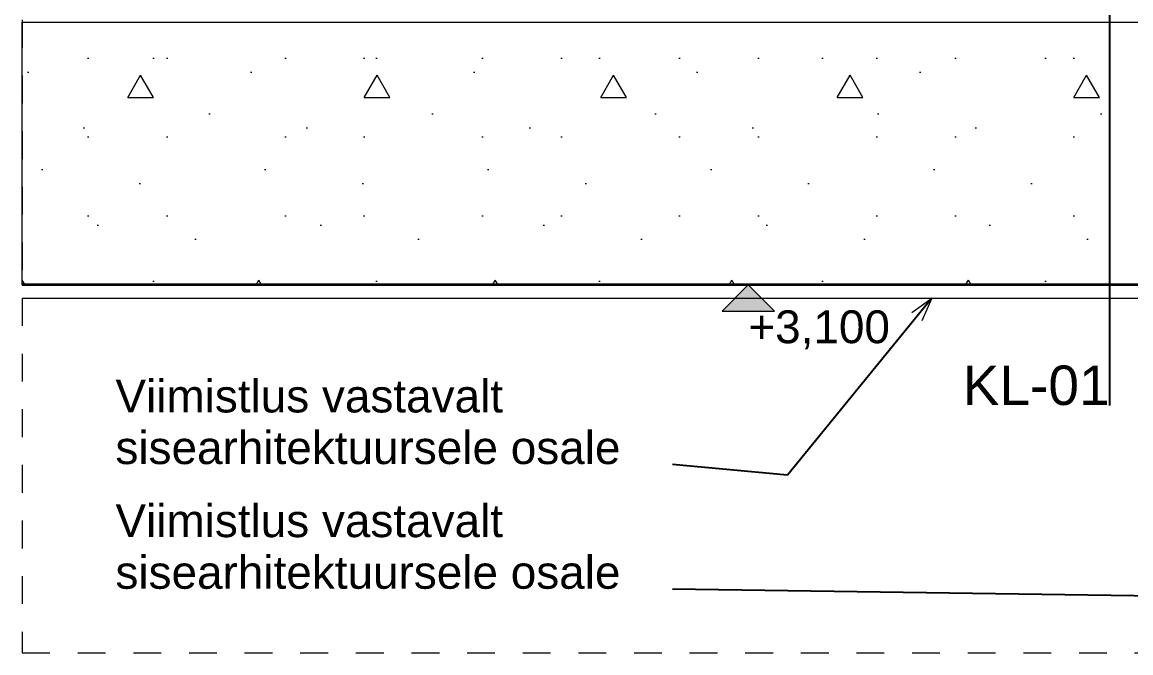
# Model space of a CAD drawing. Header units: millimetres. Extents: x 1192 to 3556, y 2820 to 4064.
# Drawn here: x 1192 to 2036, y 2820 to 3300 of the extents above; entities that cross this region are included whole.
import ezdxf

# ---------------------------------------------------------------- set-up
doc = ezdxf.new("R2010")
doc.units = ezdxf.units.MM
doc.header["$MEASUREMENT"] = 0
doc.linetypes.add('Dashed', pattern=[42.333333, 21.166667, -21.166667])
for name, color, linetype, lineweight in [('0_Pen_No__1', 7, 'Continuous', 13), ('2D Drafting - General_Pen_No__1', 7, 'Continuous', 13), ('Annotation - Label_Pen_No__2', 8, 'Continuous', 15), ('Dimensioning - General_Pen_No__1', 7, 'Continuous', 13), ('New_Shell - Roof_Pen_No__21', 7, 'Continuous', 35)]:
    doc.layers.add(name, color=color, linetype=linetype, lineweight=lineweight)
doc.layers.add('0_Pen_No__61', color=7, linetype='Continuous', lineweight=20, true_color=0x6a6a6a)
doc.styles.add('GENERATED_STYLE_1', font='')
doc.styles.get('GENERATED_STYLE_1').set_extended_font_data('Arial')
doc.dimstyles.new('GENERATED_STYLE__2', dxfattribs={"dimtxt": 0.18, "dimasz": 18.24, "dimexe": 0.18, "dimexo": 0.0625, "dimgap": 0, "dimtad": 0, "dimtih": 1, "dimtoh": 1, "dimdec": 4, "dimzin": 0, "dimdsep": 46, "dimcen": 0.09, "dimadec": 0, "dimazin": 0, "dimtfac": 1, "dimtdec": 4, "dimtmove": 0, "dimatfit": 3, "dimldrblk": 'ARROWHEAD_3', "dimfxl": 0, "dimtolj": 1, "dimtzin": 0, "dimarcsym": 0})
doc.dimstyles.new('GENERATED_STYLE__5', dxfattribs={"dimtxt": 0.18, "dimasz": 7.6, "dimexe": 0.18, "dimexo": 0.0625, "dimgap": 0, "dimtad": 0, "dimtih": 1, "dimtoh": 1, "dimdec": 4, "dimzin": 0, "dimdsep": 46, "dimcen": 0.09, "dimadec": 0, "dimazin": 0, "dimtfac": 1, "dimtdec": 4, "dimtmove": 0, "dimatfit": 3, "dimldrblk": 'ARROWHEAD_14', "dimfxl": 0, "dimtolj": 1, "dimtzin": 0, "dimarcsym": 0})

# ---------------------------------------------------------------- blocks, each defined once
blk = doc.blocks.new('ARROWHEAD_3')
at = {"color": 0, "linetype": 'Continuous', "lineweight": 0}
blk.add_line((0, 0), (-1, 0), dxfattribs=at)
at = {"color": 0, "linetype": 'Continuous', "lineweight": 0, "flags": 128}
blk.add_lwpolyline([(-1, 0.2679), (0, 0), (-1, -0.2679)], dxfattribs=at)
blk = doc.blocks.new('ARROWHEAD_14')
at = {"color": 0, "linetype": 'Continuous', "lineweight": 0}
blk.add_line((0, 0), (-1, 0), dxfattribs=at)
at = {"color": 0, "linetype": 'Continuous', "lineweight": 0, "flags": 128}
blk.add_lwpolyline([(-0.9093, 0.525), (0, 0), (-0.9093, -0.525)], dxfattribs=at)

msp = doc.modelspace()

# ---------------------------------------------------------------- hatches: boundary and pattern name
at = {"layer": '2D Drafting - General_Pen_No__1', "linetype": 'Continuous', "lineweight": 13}
h = msp.add_hatch(dxfattribs=at)
h.set_pattern_fill('Lightweight_Concrete_0001', style=0, pattern_type=2)
h.set_pattern_definition([(0, (1092.67, 3242.5), (0, 311.77), [19.5, -160.5]), (0, (1182.67, 3398.4), (0, 311.77), [19.5, -160.5]), (60, (1092.67, 3242.5), (-270, 155.885), [19.5, -160.5]), (60, (1272.67, 3242.5), (-270, 155.885), [19.5, -160.5]), (120, (1112.17, 3242.5), (270, 155.885), [19.5, -160.5]), (120, (1292.17, 3242.5), (270, 155.885), [19.5, -160.5]), (0, (1092.667, 3272.5), (0, 60), [0, -60, 0, -90]), (45, (1122.667, 3272.5), (-42.4264, 42.4264), [0, -45, 0, -75])])
h.paths.add_polyline_path([(1192.4772, 3100), (1192.4772, 3300), (2458.5536, 3300), (2458.5536, 3100)])
at = {"layer": 'Dimensioning - General_Pen_No__1', "linetype": 'Continuous', "lineweight": 13}
msp.add_hatch(color=7, dxfattribs=at).paths.add_polyline_path([(1745.1377, 3100), (1725.1377, 3080), (1765.1377, 3080)])

# ---------------------------------------------------------------- linework, layer by layer
at = {"layer": '0_Pen_No__1', "color": 7, "linetype": 'Dashed', "lineweight": 13}
msp.add_lwpolyline([(1192.4772, 2820), (3556.4393, 2820), (3556.4393, 4063.6715), (1192.4772, 4063.6715)], close=True, dxfattribs=at)
at = {"layer": '0_Pen_No__61', "color": 251, "linetype": 'Continuous', "lineweight": 20, "true_color": 0x6a6a6a}
msp.add_line((1192.4772, 3090), (2258.5536, 3090), dxfattribs=at)
at = {"layer": '2D Drafting - General_Pen_No__1', "color": 7, "linetype": 'Continuous', "lineweight": 13, "flags": 128}
msp.add_lwpolyline([(1192.4772, 3100), (1192.4772, 3300), (2458.5536, 3300), (2458.5536, 3100)], close=True, dxfattribs=at)
at = {"layer": 'Dimensioning - General_Pen_No__1', "color": 7, "linetype": 'Continuous', "lineweight": 13}
for p, q in [((1745.1377, 3100), (1725.1377, 3080)), ((1745.1377, 3100), (1730.1377, 3100)), ((1745.1377, 3100), (1760.1377, 3100)), ((1765.1377, 3080), (1745.1377, 3100)), ((1725.1377, 3080), (1765.1377, 3080))]:
    msp.add_line(p, q, dxfattribs=at)
at = {"layer": 'New_Shell - Roof_Pen_No__21', "color": 7, "linetype": 'Continuous', "lineweight": 35}
msp.add_line((2268.5536, 3100), (1192.4772, 3100), dxfattribs=at)

# ---------------------------------------------------------------- texts
at = {"layer": 'Annotation - Label_Pen_No__2', "color": 8, "linetype": 'Continuous', "lineweight": 15, "insert": (2020.1014, 3008.2345), "char_height": 30, "attachment_point": 9, "style": 'GENERATED_STYLE_1'}
msp.add_mtext('\\A1;{\\pqr;\\fArial|b0|i0|c0|p34;KL\\fArial|b0|i0|c0|p34;-01}', dxfattribs=at)
at = {"layer": 'Annotation - Label_Pen_No__2', "color": 8, "linetype": 'Continuous', "lineweight": 15, "char_height": 25, "width": 424.01, "attachment_point": 7, "rotation": 0.0003312, "line_spacing_factor": 0.942728, "style": 'GENERATED_STYLE_1'}
for insert in [(1263.4798, 2963.3218), (1263.4803, 2868.4193)]:
    msp.add_mtext('\\A1;{\\pql;\\fArial|b0|i0|c0|p34;Viimistlus\\fArial|b0|i0|c0|p34; vastavalt sisearhitektuursele osale}', dxfattribs=dict(at, insert=insert))
at = {"layer": 'Dimensioning - General_Pen_No__1', "color": 7, "lineweight": 13, "insert": (1745.1377, 3051), "char_height": 25, "attachment_point": 7, "style": 'GENERATED_STYLE_1'}
msp.add_mtext('\\A1;{\\pql;\\fArial|b0|i0|c0|p34;+3,100}', dxfattribs=at)

# ---------------------------------------------------------------- leaders
at = {"layer": 'Annotation - Label_Pen_No__2', "color": 8, "linetype": 'Continuous', "lineweight": 15, "annotation_type": 0, "has_hookline": 1, "hookline_direction": 1, "text_width": 100.98}
msp.add_leader([(2020.1015, 3640), (2020.1014, 3008.2345), (2020.1014, 3008.2345)], dimstyle='GENERATED_STYLE__5', dxfattribs=at)
at = {"layer": 'Annotation - Label_Pen_No__2', "color": 8, "linetype": 'Continuous', "lineweight": 15, "annotation_type": 0, "has_hookline": 1, "hookline_direction": 1, "text_width": 381.475, "horizontal_direction": (1, 6e-06, 0)}
for points in [[(1884.8735, 3090), (1774.9086, 2955.1475), (1687.4898, 2963.3242)], [(2258.5543, 2860.2478), (1687.4903, 2868.4217)]]:
    msp.add_leader(points, dimstyle='GENERATED_STYLE__2', dxfattribs=at)

doc.saveas('drawing.dxf')
